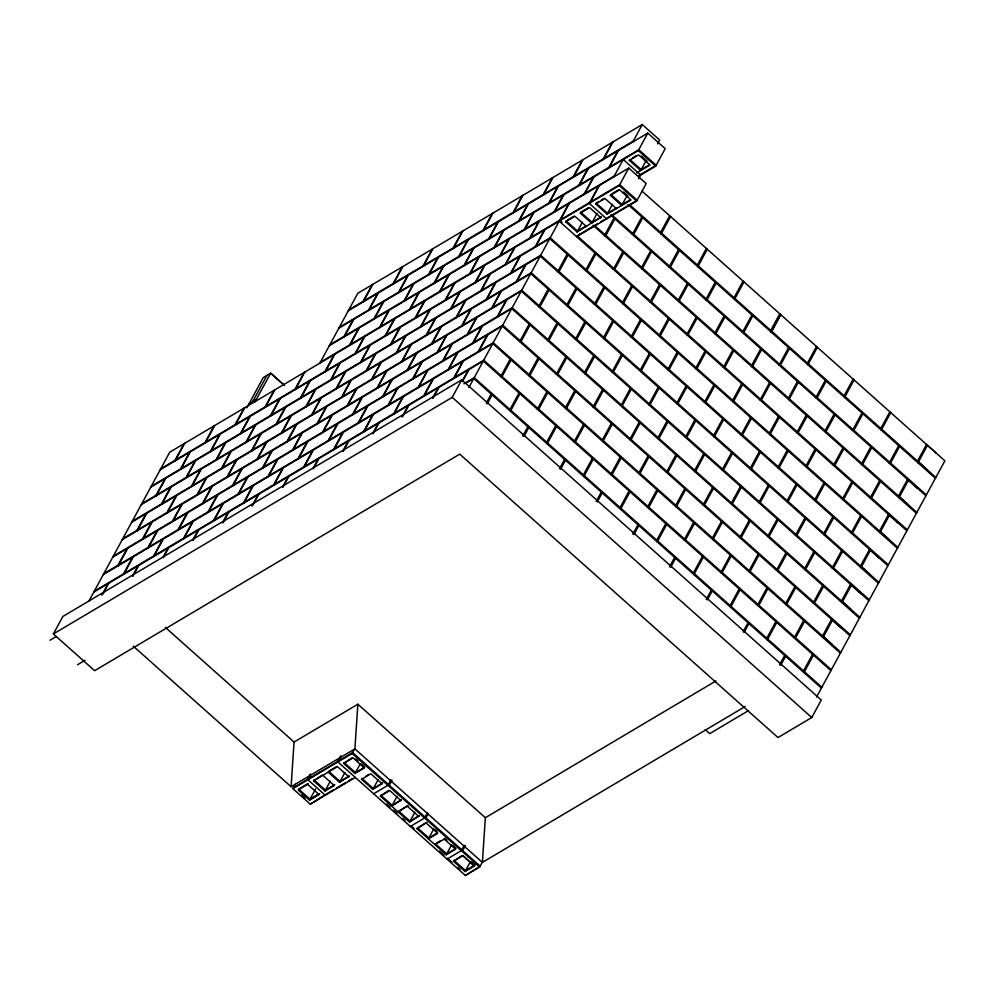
<?xml version="1.0" encoding="UTF-8"?>
<svg xmlns="http://www.w3.org/2000/svg" width="1000" height="1000" viewBox="0 0 1000 1000"><rect width="100%" height="100%" fill="white"/><g stroke="black" fill="none" stroke-linecap="round" stroke-linejoin="round"><path stroke-width="1.5" d="M294.062 742.062L357.85 704.225L354.9 748.888L291.112 786.725L294.062 742.062L165.338 627.413M745.175 706.525L482.388 862.4L485.337 817.738L357.85 704.225M53.375 633.95L62.875 616.45L461.725 379.85L821.275 700.025L811.775 717.525L778 737.562L459.725 454.137L94.65 670.7L53.375 633.95L452.225 397.35L461.725 379.85M88.925 601.038L169.737 452.2L619.25 185.55L628.75 168.062L646.175 183.588L636.675 201.075L576.65 236.688L577.125 235.812M101.8 595.138L108.038 583.638M117.537 566.15L127.037 548.663M136.525 531.175L146.025 513.688M155.512 496.2L165.012 478.713M174.513 461.225L184 443.738M102.95 593.95L108.787 583.188M118.287 565.7L127.788 548.212M137.275 530.725L146.775 513.237M156.263 495.75L165.763 478.275M175.263 460.788L184.75 443.3M132.55 557.25L123.525 573.862L94.262 591.225M151.537 522.275L142.513 538.888L113.25 556.25M170.525 487.3L161.5 503.913L132.238 521.275M189.513 452.325L180.5 468.938L151.225 486.3M123.8 574.288L133.3 556.8M142.787 539.312L152.287 521.825M161.788 504.338L171.275 486.85M180.775 469.363L190.263 451.875M132.513 576.05L138.062 565.825M157.05 530.862L148.025 547.475L118.763 564.825M176.038 495.887L167.025 512.5L137.75 529.85M195.025 460.913L186.012 477.525L156.738 494.888M214.013 425.938L205 442.55L175.738 459.913M132.963 576.15L138.812 565.388M148.3 547.9L157.8 530.413M167.3 512.925L176.788 495.438M186.287 477.95L195.775 460.462M205.275 442.975L214.775 425.487M162.562 539.438L153.55 556.05L124.275 573.413M181.55 504.462L172.537 521.075L143.262 538.438M200.538 469.487L191.525 486.1L162.25 503.462M219.537 434.513L210.512 451.125L181.25 468.488M153.825 556.487L163.312 539M172.812 521.512L182.3 504.025M191.8 486.538L201.287 469.05M210.787 451.562L220.287 434.075M163.225 556.975L168.075 548.025M187.062 513.05L178.05 529.663L148.775 547.025M206.062 478.075L197.037 494.688L167.775 512.05M225.05 443.1L216.025 459.712L186.762 477.075M244.037 408.125L235.012 424.738L205.75 442.1M163.275 557.8L168.825 547.575M178.325 530.087L187.812 512.6M197.312 495.112L206.812 477.625M216.3 460.15L225.8 442.663M235.287 425.175L244.788 407.688M246.8 407.825L249.025 403.7L256.537 399.25L255.05 402M252.787 401.475L266.925 375.425L270.625 373.113L284.613 385.562L270.688 373.2L256.35 399.363M192.587 521.638L183.562 538.25L154.3 555.612M211.575 486.662L202.55 503.275L173.287 520.638M230.562 451.688L221.537 468.3L192.275 485.662M249.55 416.712L240.525 433.325L211.262 450.688M183.837 538.675L193.337 521.188M202.825 503.7L212.325 486.213M221.812 468.725L231.312 451.238M240.8 433.75L250.3 416.262M192.55 540.438L198.1 530.225M217.087 495.25L208.062 511.863L178.8 529.212M236.075 460.275L227.05 476.887L197.787 494.25M255.062 425.3L246.05 441.912L216.775 459.275M274.05 390.325L265.038 406.938L235.763 424.3M193 540.538L198.85 529.775M208.337 512.288L217.838 494.8M227.325 477.312L236.825 459.825M246.325 442.337L255.812 424.85M265.312 407.362L274.8 389.875M222.6 503.825L213.575 520.438L184.312 537.8M241.588 468.85L232.562 485.462L203.3 502.825M260.575 433.875L251.562 450.487L222.288 467.85M279.562 398.9L270.55 415.513L241.275 432.875M213.85 520.875L223.35 503.387M232.85 485.9L242.338 468.413M251.838 450.925L261.325 433.438M270.825 415.95L280.312 398.462M222.562 522.638L228.113 512.413M247.1 477.438L238.088 494.05L208.812 511.413M266.087 442.463L257.075 459.075L227.8 476.438M285.087 407.488L276.062 424.1L246.8 441.463M304.075 372.512L295.05 389.125L265.788 406.488M223.025 522.725L228.863 511.962M238.363 494.475L247.85 476.987M257.35 459.5L266.837 442.013M276.337 424.538L285.837 407.05M295.325 389.562L304.825 372.075M252.613 486.025L243.6 502.638L214.325 520M271.6 451.05L262.587 467.663L233.312 485.025M290.6 416.075L281.575 432.688L252.312 450.05M309.587 381.1L300.562 397.713L271.3 415.075M243.875 503.062L253.363 485.575M262.863 468.088L272.35 450.6M281.85 433.113L291.35 415.625M300.837 398.137L310.338 380.65M319.825 363.162L357.837 293.25L642.25 124.537L659.688 140.05L657.6 143.887M251.887 506.112L258.125 494.613M277.125 459.637L268.1 476.25L238.837 493.6M296.112 424.663L287.087 441.275L257.825 458.638M315.1 389.688L306.075 406.3L276.812 423.663M334.087 354.712L325.062 371.325L295.8 388.688M353.075 319.738L344.062 336.35L329.8 344.8M372.1 284.788L363.075 301.4L348.825 309.862M253.038 504.925L258.875 494.162M268.375 476.675L277.875 459.188M287.362 441.7L296.863 424.212M306.35 406.725L315.85 389.237M325.35 371.75L334.837 354.263M344.338 336.775L353.825 319.288M363.35 301.825L372.85 284.337M282.638 468.212L273.612 484.825L244.35 502.188M301.625 433.237L292.6 449.85L263.337 467.212M320.613 398.263L311.588 414.875L282.325 432.238M339.6 363.288L330.588 379.9L301.312 397.262M358.587 328.312L349.575 344.938L320.3 362.287M377.612 293.375L368.587 309.988L339.325 327.35M273.888 485.262L283.387 467.775M292.875 450.288L302.375 432.8M311.863 415.312L321.362 397.825M330.863 380.337L340.35 362.85M349.85 345.363L359.338 327.875M368.862 310.413L378.363 292.925M282.6 487.025L288.15 476.8M307.137 441.825L298.113 458.438L268.85 475.8M326.125 406.85L317.113 423.462L287.838 440.825M345.112 371.875L336.1 388.488L306.825 405.85M364.1 336.9L355.087 353.512L325.825 370.875M383.1 301.925L374.075 318.538L344.812 335.9M402.113 266.988L393.1 283.6L363.825 300.95M283.05 487.113L288.9 476.35M298.387 458.862L307.887 441.375M317.387 423.888L326.875 406.413M336.375 388.925L345.863 371.438M355.363 353.95L364.85 336.463M374.35 318.975L383.85 301.488M393.375 284.025L402.863 266.537M312.65 450.412L303.625 467.025L274.363 484.387M331.637 415.438L322.625 432.05L293.35 449.412M350.625 380.462L341.613 397.075L312.337 414.438M369.625 345.487L360.6 362.1L331.337 379.462M388.612 310.512L379.588 327.125L350.325 344.487M407.625 275.562L398.612 292.175L369.338 309.538M303.913 467.45L313.4 449.963M322.9 432.475L332.388 414.988M341.887 397.5L351.375 380.012M360.875 362.525L370.375 345.037M379.862 327.55L389.363 310.062M398.888 292.613L408.375 275.125M313.312 467.938L318.163 459M337.15 424.025L328.137 440.637L298.863 458M356.15 389.05L347.125 405.662L317.863 423.025M375.138 354.075L366.112 370.688L336.85 388.05M394.125 319.1L385.1 335.712L355.838 353.075M413.113 284.125L404.087 300.738L374.825 318.1M432.137 249.175L423.113 265.788L393.85 283.15M313.363 468.775L318.913 458.55M328.413 441.062L337.9 423.575M347.4 406.087L356.9 388.6M366.388 371.112L375.887 353.625M385.375 336.138L394.875 318.65M404.363 301.163L413.862 283.675M423.387 266.212L432.887 248.725M342.663 432.6L333.65 449.212L304.387 466.575M361.662 397.625L352.638 414.237L323.375 431.6M380.65 362.65L371.625 379.263L342.362 396.625M399.637 327.675L390.613 344.288L361.35 361.65M418.625 292.712L409.613 309.325L380.337 326.675M437.65 257.762L428.625 274.375L399.363 291.737M333.925 449.65L343.425 432.163M352.912 414.675L362.413 397.188M371.9 379.7L381.4 362.212M390.887 344.725L400.387 327.238M409.888 309.75L419.375 292.262M428.9 274.8L438.4 257.312M342.638 451.413L348.188 441.188M367.175 406.213L358.15 422.825L328.888 440.188M386.163 371.238L377.137 387.85L347.875 405.213M405.15 336.262L396.125 352.875L366.863 370.238M424.137 301.288L415.125 317.9L385.85 335.262M443.125 266.312L434.113 282.925L404.837 300.287M462.15 231.375L453.125 247.987L423.862 265.338M343.088 451.5L348.938 440.737M358.425 423.25L367.925 405.763M377.413 388.288L386.912 370.8M396.413 353.312L405.9 335.825M415.4 318.337L424.888 300.85M434.387 283.363L443.875 265.875M453.413 248.412L462.9 230.925M372.688 414.8L363.663 431.413L334.4 448.775M391.675 379.825L382.65 396.438L353.387 413.8M410.662 344.85L401.65 361.463L372.375 378.825M429.65 309.875L420.637 326.488L391.362 343.85M448.65 274.9L439.625 291.512L410.363 308.875M467.663 239.95L458.65 256.562L429.375 273.925M363.938 431.838L373.438 414.35M382.925 396.863L392.425 379.375M401.925 361.887L411.413 344.4M420.913 326.912L430.4 309.425M439.9 291.938L449.4 274.45M458.925 257L468.413 239.513M372.65 433.6L378.2 423.387M397.188 388.413L388.175 405.025L358.9 422.388M416.175 353.438L407.163 370.05L377.887 387.413M435.163 318.463L426.15 335.075L396.887 352.438M454.162 283.488L445.138 300.1L415.875 317.462M473.15 248.512L464.125 265.125L434.862 282.488M492.163 213.562L483.15 230.175L453.888 247.537M373.113 433.7L378.95 422.938M388.45 405.45L397.938 387.962M407.438 370.475L416.925 352.987M426.425 335.5L435.925 318.012M445.412 300.525L454.913 283.038M464.4 265.55L473.9 248.062M483.425 230.6L492.912 213.113M402.7 396.987L393.688 413.6L364.412 430.962M421.688 362.013L412.675 378.625L383.4 395.988M440.688 327.038L431.662 343.65L402.4 361.012M459.675 292.062L450.65 308.688L421.388 326.037M478.663 257.1L469.637 273.712L440.375 291.062M497.688 222.15L488.663 238.762L459.4 256.125M393.963 414.038L403.45 396.55M412.95 379.062L422.438 361.575M431.938 344.087L441.438 326.6M450.925 309.113L460.425 291.625M469.913 274.137L479.412 256.65M488.938 239.188L498.438 221.7M401.975 417.075L408.212 405.575M427.212 370.6L418.188 387.212L388.925 404.575M446.2 335.625L437.175 352.238L407.912 369.6M465.188 300.65L456.163 317.262L426.9 334.625M484.175 265.675L475.15 282.288L445.887 299.65M503.162 230.7L494.15 247.312L464.875 264.675M522.188 195.763L513.162 212.375L483.9 229.725M403.125 415.887L408.963 405.125M418.462 387.638L427.962 370.163M437.45 352.675L446.95 335.188M456.438 317.7L465.938 300.212M475.425 282.725L484.925 265.238M494.425 247.75L503.913 230.263M513.438 212.8L522.938 195.312M432.725 379.188L423.7 395.8L394.438 413.162M451.712 344.212L442.688 360.825L413.425 378.188M470.7 309.237L461.675 325.85L432.413 343.212M489.688 274.262L480.675 290.875L451.4 308.238M508.675 239.288L499.663 255.9L470.387 273.263M527.7 204.338L518.675 220.95L489.412 238.312M423.975 396.225L433.475 378.738M442.962 361.25L452.463 343.762M461.95 326.275L471.45 308.788M480.95 291.3L490.438 273.812M499.938 256.325L509.425 238.837M518.95 221.388L528.45 203.9M432.688 397.987L438.237 387.775M457.225 352.8L448.2 369.412L418.938 386.775M476.213 317.825L467.188 334.438L437.925 351.8M495.2 282.85L486.188 299.462L456.912 316.825M514.188 247.875L505.175 264.488L475.9 281.85M533.188 212.9L524.163 229.513L494.9 246.875M552.2 177.95L543.188 194.562L513.913 211.925M433.137 398.088L438.988 387.325M448.475 369.837L457.975 352.35M467.475 334.862L476.962 317.375M486.463 299.887L495.95 282.4M505.45 264.913L514.938 247.425M524.438 229.938L533.938 212.45M543.462 194.988L552.95 177.5M462.738 361.375L453.713 377.987L424.45 395.35M481.725 326.4L472.713 343.013L443.438 360.375M500.712 291.425L491.7 308.038L462.425 325.4M519.712 256.462L510.688 273.075L481.425 290.425M538.7 221.488L529.675 238.1L500.412 255.45M557.712 186.537L548.7 203.15L519.425 220.512M453.988 378.425L463.488 360.938M472.987 343.45L482.475 325.962M491.975 308.475L501.463 290.988M510.962 273.5L520.462 256.012M529.95 238.525L539.45 221.038M548.975 203.575L558.462 186.088M462.013 381.463L468.25 369.963M487.238 334.988L478.225 351.6L448.95 368.963M506.225 300.012L497.212 316.625L467.95 333.988M525.225 265.038L516.2 281.65L486.938 299.012M544.212 230.062L535.188 246.675L505.925 264.037M563.2 195.087L554.175 211.7L524.913 229.062M582.225 160.15L573.2 176.762L543.938 194.112M462.425 381.625L469 369.513M478.5 352.038L487.987 334.55M497.488 317.062L506.987 299.575M516.475 282.087L525.975 264.6M535.462 247.113L544.963 229.625M554.45 212.138L563.95 194.65M573.475 177.188L582.975 159.7M468.913 387.488L568.713 203.675M578.237 186.213L587.737 168.725M569.462 203.225L560.45 219.838L589.712 202.488M588.488 168.287L579.462 184.9L608.737 167.537M597.025 213.463L591.688 223.287L580.3 213.137L580.775 212.262L592.163 222.413L601.45 216.9L577.087 231.95L565.612 221.737L566.087 220.863L577.562 231.075L586.838 225.575M583.725 194.775L593.212 177.288M602.737 159.825L612.238 142.338M593.962 176.838L584.95 193.45L614.212 176.088M612.987 141.888L603.962 158.512L633.237 141.15M598.725 185.875L589.237 203.363L606.663 218.875L607.137 218M608.263 168.412L617.75 150.925M599.487 185.425L590.462 202.037L619.725 184.675L637.15 200.2L607.888 217.55M618.5 150.475L609.487 167.087L638.75 149.725L656.175 165.25L638.888 175.512M577.087 231.95L582.413 222.125M486.337 403.013L491.188 394.062M500.688 376.575L510.188 359.087M519.675 341.6L529.175 324.113M538.663 306.625L548.162 289.137M557.663 271.65L567.15 254.175M627.038 195.662L621.712 205.475L610.312 195.325L619.587 189.825L630.988 199.975L607.1 214.137L595.638 203.938L598.775 201.5M487.25 403.825L492.113 394.888M511.1 359.913L502.075 376.525L537.85 408.375M530.087 324.938L521.075 341.55L556.838 373.4M549.075 289.962L540.062 306.575L575.825 338.425M568.062 254.988L559.05 271.6L594.825 303.45M579.425 234.062L578.038 236.625L613.812 268.475M613.737 176.962L623.237 159.475L640.662 175L638.575 178.837M632.762 142.025L642.25 124.537M610.312 195.325L610.788 194.45L622.188 204.6L630.138 199.887M646.062 160.712L640.738 170.525L629.338 160.375L629.812 159.5L641.2 169.65L649.163 164.938M338.825 328.188L638.275 150.6L647.775 133.112L665.2 148.637L655.7 166.125L640.037 175.413M355.325 777.45L310.3 804.163L292.875 788.65L295.425 783.938M607.1 214.137L612.438 204.325M310.375 774.2L307.6 779.312L293.35 787.775M310.8 774.362L307.875 779.737L325.3 795.263L325.775 794.388M519.038 392.912L510.012 409.525L474.237 377.675L463.875 383.825M538.025 357.938L529 374.55L493.225 342.7L478.975 351.163M557.013 322.962L547.987 339.575L512.225 307.725L497.962 316.188M576 287.987L566.975 304.6L531.213 272.75L516.95 281.212M594.987 253.012L585.975 269.625L550.2 237.775L535.938 246.238M604.487 235.525L613.975 218.038M307.625 784.362L308.1 783.487L298.637 789.1L310.038 799.25L319.575 793.7L309.562 800.125L298.163 789.975L307.625 784.362L319.1 794.575L309.525 800.1L315.587 789.025M510.45 411.225L519.95 393.738M529.438 376.25L538.938 358.762M548.438 341.275L557.925 323.787M567.425 306.3L576.912 288.812M586.413 271.325L595.913 253.837M605.4 236.35L614.9 218.863M314.05 779.963L325.475 790.138L334.725 784.613L334.25 785.487L324.975 790.987L313.575 780.837L322 775.25M310.3 804.163L323.738 795.6M340.4 756.4L337.625 761.5L308.35 778.863M341.15 755.95L337.9 761.938L465.387 875.462L479.65 867.013L482.9 861.025M324.975 790.987L330.3 781.162M343.663 763.413L353.05 757.85L364.325 767.975L355 773.512L343.663 763.413L352.175 757.775M522.762 436.15L527.875 426.737M537.375 409.25L546.875 391.763M556.362 374.275L565.862 356.788M575.35 339.3L584.85 321.812M594.35 304.325L603.837 286.837M613.337 269.35L622.825 251.863M632.35 234.4L641.85 216.925M523.938 436.5L528.8 427.55M547.788 392.575L538.763 409.188L574.538 441.05M566.775 357.6L557.762 374.212L593.525 406.075M585.763 322.625L576.75 339.25L612.513 371.1M604.763 287.663L595.737 304.275L631.512 336.125M623.75 252.688L614.725 269.3L650.5 301.15M642.763 217.738L633.75 234.35L669.513 266.2M292.875 788.65L352.15 753.475L354.712 748.775M328.175 772.175L339.575 782.325L344.913 772.5M339.575 782.325L349.4 776L340.05 781.45L328.65 771.3L336.613 766.575M355 773.512L360.337 763.688M361.525 779.312L362 778.438L373.338 788.538L382.663 783L372.863 789.412L361.525 779.312L370.85 773.787L382.188 783.875M555.725 425.588L546.7 442.2L510.925 410.35M574.712 390.613L565.688 407.225L529.913 375.375M593.7 355.637L584.675 372.25L548.913 340.4M612.688 320.662L603.663 337.275L567.9 305.425M631.675 285.688L622.663 302.3L586.888 270.45M650.662 250.712L641.65 267.325L605.875 235.475M669.688 215.763L660.662 232.375L629.513 204.638M547.137 443.888L556.638 426.4M566.138 408.913L575.625 391.425M585.125 373.938L594.612 356.45M604.113 338.963L613.6 321.475M623.1 303.988L632.6 286.5M642.087 269.012L651.587 251.525M661.112 234.075L670.6 216.588M372.863 789.412L378.188 779.587M398.212 811.988L408.013 805.575L398.688 811.112L410.025 821.213L419.375 815.662L409.55 822.087L380.35 796.087L388.862 790.438M559.462 468.825L564.575 459.412M574.062 441.925L583.562 424.438M593.05 406.95L602.55 389.462M612.038 371.975L621.538 354.487M631.038 337L640.525 319.513M650.025 302.025L659.513 284.538M669.038 267.075L678.538 249.587M390.85 779.95L387.925 785.337L373.663 793.787M560.625 469.175L565.487 460.225M584.475 425.25L575.45 441.863L611.225 473.713M603.462 390.275L594.45 406.887L630.212 438.75M622.45 355.3L613.438 371.912L649.2 403.775M641.45 320.325L632.425 336.938L668.2 368.8M660.438 285.35L651.413 301.962L687.188 333.825M679.45 250.413L670.438 267.025L706.2 298.875M392.088 780.163L389.312 785.275L425.087 817.125M397.025 796.363L391.688 806.188L401.488 799.775L392.163 805.312L380.825 795.212M592.413 458.263L583.387 474.875L547.612 443.013M611.4 423.288L602.375 439.9L566.613 408.038M630.388 388.312L621.362 404.925L585.6 373.062M649.375 353.338L640.362 369.95L604.587 338.088M668.363 318.363L659.35 334.975L623.575 303.113M687.35 283.387L678.337 300L642.562 268.137M706.375 248.438L697.362 265.05L661.587 233.2M583.825 476.562L593.325 459.075M602.825 441.587L612.312 424.1M621.812 406.613L631.3 389.125M640.8 371.637L650.3 354.15M659.788 336.662L669.287 319.175M678.775 301.688L688.275 284.2M697.8 266.737L707.3 249.25M409.55 822.087L414.875 812.262M452.638 845.312L456.037 848.35L446.712 853.875L435.375 843.787L434.9 844.663L444.225 839.125L455.562 849.225L446.238 854.75L417.038 828.75L417.512 827.875L428.85 837.975L436.85 833.238M596.15 501.5L601.263 492.075M610.75 474.588L620.25 457.1M629.738 439.613L639.237 422.125M648.737 404.65L658.225 387.163M667.725 369.675L677.212 352.188M686.712 334.7L696.2 317.213M705.725 299.75L715.225 282.262M427.537 812.625L424.613 818L410.35 826.462M597.312 501.838L602.175 492.9M621.163 457.925L612.15 474.538L647.913 506.388M640.15 422.95L631.138 439.562L666.9 471.413M659.137 387.975L650.125 404.588L685.9 436.438M678.138 353L669.112 369.613L704.887 401.463M697.125 318.025L688.1 334.637L723.875 366.488M716.137 283.075L707.125 299.688L742.9 331.55M428.088 814.112L426 817.95L461.775 849.8M417.038 828.75L426.9 822.312L418.862 827.087M433.713 829.038L428.375 838.85L437.713 833.325L426.425 823.188M629.1 490.925L620.075 507.537L584.3 475.688M648.088 455.95L639.062 472.562L603.3 440.712M667.075 420.975L658.05 437.587L622.288 405.737M686.062 386L677.05 402.612L641.275 370.763M705.05 351.025L696.038 367.638L660.263 335.788M724.05 316.05L715.025 332.675L679.25 300.812M743.062 281.112L734.05 297.725L698.275 265.863M620.513 509.237L630.013 491.75M639.513 474.263L649 456.775M658.5 439.288L667.987 421.8M677.487 404.312L686.988 386.825M696.475 369.338L705.975 351.85M715.462 334.363L724.963 316.875M734.488 299.413L743.988 281.925M444.225 839.125L444.7 838.25L446.962 840.275M446.238 854.75L451.575 844.938M447.512 858.263L447.05 859.137L461.3 850.675L464.225 845.288M453.5 861.225L462.875 855.662L474.4 865.987L465.075 871.525L453.5 861.225L462.013 855.575M632.837 534.163L637.95 524.75M647.438 507.262L656.938 489.775M666.425 472.287L675.925 454.8M685.425 437.312L694.912 419.825M704.412 402.337L713.9 384.85M723.4 367.362L732.887 349.875M742.425 332.425L751.912 314.938M634 534.513L638.862 525.562M657.85 490.588L648.838 507.212L684.6 539.062M676.838 455.625L667.825 472.238L703.587 504.087M695.837 420.65L686.812 437.262L722.588 469.113M714.825 385.675L705.8 402.287L741.575 434.137M733.812 350.7L724.788 367.312L760.562 399.162M752.825 315.75L743.812 332.362L779.587 364.212M465.462 845.5L462.688 850.612L480.125 866.137L465.387 875.462M465.075 871.525L470.4 861.7M665.788 523.6L656.762 540.212L620.988 508.363M684.775 488.625L675.75 505.238L639.987 473.387M703.763 453.65L694.737 470.262L658.975 438.413M722.75 418.675L713.737 435.288L677.962 403.438M741.737 383.7L732.725 400.312L696.95 368.462M760.738 348.725L751.712 365.337L715.938 333.488M779.75 313.775L770.738 330.387L734.963 298.538M657.212 541.9L666.7 524.412M676.225 506.962L685.688 489.438M695.212 471.987L704.675 454.462M714.212 437.013L723.675 419.487M733.2 402.038L742.663 384.513M752.188 367.062L761.65 349.55M771.175 332.088L780.675 314.6M771.213 332.113L780.7 314.625M669.525 566.838L674.638 557.425M684.125 539.938L693.625 522.45M703.112 504.963L712.613 487.475M722.113 469.988L731.6 452.5M741.1 435.012L750.588 417.525M760.088 400.037L769.587 382.55M779.112 365.087L788.6 347.6M670.7 567.188L675.55 558.237M694.538 523.263L685.525 539.875L721.287 571.737M713.525 488.288L704.513 504.9L740.275 536.763M732.525 453.312L723.5 469.925L759.275 501.788M751.513 418.338L742.487 434.95L778.263 466.812M770.5 383.363L761.475 399.975L797.25 431.838M789.525 348.425L780.5 365.037L816.275 396.887M702.475 556.275L693.45 572.888L657.688 541.025M721.488 521.325L712.475 537.938L676.7 506.087M740.487 486.35L731.462 502.962L695.688 471.112M759.475 451.375L750.45 467.987L714.688 436.138M778.462 416.4L769.438 433.013L733.675 401.163M797.45 381.425L788.438 398.038L752.663 366.188M816.475 346.475L807.45 363.088L771.675 331.238M693.9 574.575L703.388 557.087M712.913 539.625L722.412 522.137M731.9 504.65L741.4 487.163M750.9 469.675L760.387 452.188M769.887 434.7L779.375 417.212M788.875 399.725L798.363 382.238M807.9 364.787L817.387 347.3M706.213 599.513L711.325 590.087M720.812 572.6L730.312 555.125M739.8 537.638L749.3 520.15M758.8 502.663L768.288 485.175M777.788 467.688L787.275 450.2M796.775 432.713L806.275 415.225M815.8 397.762L825.288 380.275M707.387 599.85L712.237 590.913M731.225 555.938L722.212 572.55L757.975 604.4M750.212 520.962L741.2 537.575L776.975 569.425M769.212 485.988L760.188 502.6L795.962 534.45M788.2 451.012L779.175 467.625L814.95 499.475M807.188 416.037L798.162 432.65L833.938 464.5M826.213 381.087L817.188 397.7L852.962 429.562M739.163 588.938L730.138 605.55L694.375 573.7M758.188 554L749.163 570.612L713.388 538.75M777.175 519.025L768.15 535.638L732.375 503.775M796.162 484.05L787.138 500.662L751.375 468.8M815.15 449.075L806.125 465.688L770.362 433.825M834.137 414.1L825.125 430.712L789.35 398.85M853.162 379.15L844.137 395.763L808.375 363.913M730.588 607.25L740.075 589.763M749.6 572.3L759.1 554.812M768.587 537.325L778.088 519.837M787.588 502.35L797.075 484.862M806.575 467.375L816.062 449.888M825.562 432.4L835.062 414.913M844.587 397.45L854.075 379.963M743.15 631.712L748.012 622.762M757.5 605.275L767 587.788M776.5 570.3L785.987 552.812M795.487 535.325L804.975 517.837M814.475 500.35L823.962 482.863M833.462 465.375L842.962 447.887M852.487 430.438L861.975 412.95M744.075 632.525L748.925 623.575M767.913 588.612L758.9 605.225L794.663 637.075M786.912 553.638L777.887 570.25L813.662 602.1M805.9 518.663L796.875 535.275L832.65 567.125M824.887 483.688L815.863 500.3L851.637 532.15M843.875 448.713L834.85 465.325L870.625 497.175M862.9 413.762L853.875 430.375L889.65 462.225M775.85 621.613L766.825 638.225L731.062 606.375M794.875 586.663L785.85 603.275L750.075 571.425M813.863 551.688L804.837 568.3L769.062 536.45M832.85 516.712L823.825 533.325L788.062 501.475M851.838 481.737L842.812 498.35L807.05 466.5M870.825 446.763L861.812 463.375L826.038 431.525M889.85 411.825L880.825 428.438L845.062 396.575M767.275 639.913L776.762 622.425M786.287 604.975L795.788 587.487M805.288 570L814.775 552.513M824.275 535.025L833.763 517.537M843.263 500.05L852.75 482.562M862.25 465.075L871.75 447.587M881.275 430.125L890.763 412.638M779.587 664.85L784.7 655.438M794.188 637.95L803.688 620.462M813.188 602.975L822.675 585.487M832.175 568L841.663 550.513M851.162 533.025L860.662 515.538M870.15 498.05L879.65 480.562M889.175 463.1L898.662 445.613M780.763 665.2L785.612 656.25M804.6 621.275L795.588 637.888L831.35 669.75M823.6 586.3L814.575 602.913L850.35 634.775M842.588 551.325L833.562 567.938L869.338 599.8M861.575 516.35L852.55 532.962L888.325 564.825M880.562 481.375L871.538 497.987L907.312 529.85M899.587 446.438L890.562 463.05L926.338 494.9M812.537 654.287L803.512 670.9L767.75 639.038M831.562 619.338L822.537 635.95L786.762 604.1M850.55 584.362L841.525 600.975L805.763 569.125M869.538 549.388L860.512 566L824.75 534.15M888.525 514.412L879.513 531.025L843.737 499.175M907.513 479.438L898.5 496.05L862.725 464.2M926.538 444.487L917.513 461.1L881.75 429.25M803.962 672.588L813.45 655.1M822.975 637.638L832.475 620.15L841.175 627.925M841.975 602.663L851.462 585.175L860.163 592.95M860.962 567.688L870.45 550.2L879.15 557.975M879.95 532.712L889.438 515.225L898.15 523M898.938 497.738L908.438 480.25L917.138 488.025M917.962 462.8L927.45 445.312L936.15 453.075M816.525 697.05L944.875 460.825L642 191.1M573.95 176.312L603.212 158.95M348.35 310.738L647.775 133.112M549.45 202.7L578.713 185.338M632.463 157.938L636.438 155.575M629.338 160.375L638.612 154.875L650.013 165.025L636.75 172.887M554.925 211.262L584.2 193.9M329.325 345.675L628.75 168.062M530.425 237.65L559.688 220.287L562.013 222.362M580.775 212.262L588.725 207.537M612.112 193.663L618.737 189.737M580.3 213.137L589.575 207.625L600.975 217.775M160.725 468.812L174.988 460.35M160.25 469.688L549.725 238.65L897.375 548.237M616.85 207.763L607.575 213.275L596.112 203.062M511.438 272.625L540.7 255.263L558.125 270.788M150.75 487.175L540.225 256.137L887.875 565.725M577.875 235.362L597.825 223.525M600.487 221.95L604.475 219.575M141.738 503.787L155.988 495.325M141.263 504.663L530.737 273.625L878.388 583.212M492.45 307.6L521.712 290.238L539.138 305.75M131.762 522.15L521.237 291.112L868.888 600.7M122.75 538.763L137 530.3M122.275 539.637L511.75 308.6L859.4 618.188M473.462 342.575L502.725 325.213L520.15 340.725M112.775 557.125L502.25 326.087L849.9 635.675M103.75 573.737L118.012 565.275M103.275 574.612L492.75 343.575L840.413 653.162M454.462 377.55L483.738 360.188L501.163 375.7M93.787 592.1L483.263 361.062L830.875 670.625M465.788 383.288L473.762 378.55L821.388 688.112M50 640.225L56.25 636.512M77.513 664.737L85.013 660.288M338.375 761.062L352.625 752.6L388.4 784.463M313.575 780.837L337.463 766.663L348.925 776.875M327.113 793.6L333.762 789.65M336.425 788.075L345.737 782.55M348.4 780.975L352.388 778.6M365.988 776.075L368.663 774.488M380.35 796.087L389.738 790.525L401.012 800.65M436.7 842.987L440.7 840.625M485.337 817.738L715.962 680.938M474.837 865.138L471.4 862.025L474.875 865.113L465.55 870.65L453.975 860.35M748.225 710.788L709.712 733.625L705.225 729.638M601.45 199.95L604.125 198.388M567.425 220.087L574.1 216.2M595.638 203.938L604.975 198.487L616.375 208.637M565.612 221.737L574.963 216.3L586.362 226.45M310 799.225L319.575 793.7M638.275 150.6L655.7 166.125M641.363 156.037L647.062 161.112M619.25 185.55L636.675 201.075M623.488 192L628.038 196.05M927.138 469.688L918.438 461.925L935.863 477.438M628 204.587L935.387 478.312M612.062 215.037L632.825 233.538M610.575 215.012L925.863 495.775M908.112 504.637L899.412 496.875L916.838 512.388M594.637 225.463L604.963 234.65M593.025 225.325L916.363 513.263M559.225 221.163L906.875 530.75M889.125 539.612L880.425 531.838L897.85 547.362M870.138 574.587L861.438 566.812L878.863 582.337M851.15 609.562L842.45 601.788L859.875 617.312M832.163 644.538L823.45 636.763L840.888 652.288M804.438 671.712L821.862 687.237M452.225 397.35L811.775 717.525M354.9 748.888L482.388 862.4M352.15 753.475L479.65 867.013M407.537 806.45L418.875 816.55M344.137 762.537L355.475 772.638L364.8 767.1L361.425 764.062M386.6 804.013L390.062 807.087M393.525 810.175L396.987 813.25M402.75 818.388L405.062 820.45M411.75 826.4L414.05 828.462M439.438 851.062L444.062 855.175M448.438 859.075L451.925 862.175M457.725 867.35L460.05 869.425M322.85 775.337L334.25 785.487M301.475 795.013L304.962 798.112M133.262 646.15L291.112 786.725M434.8 829.412L437.05 831.438M355.775 759L358.038 761.025M462.875 855.662L474.363 866.012M266.925 375.425L263.175 377.65L249.175 403.612"/></g></svg>
